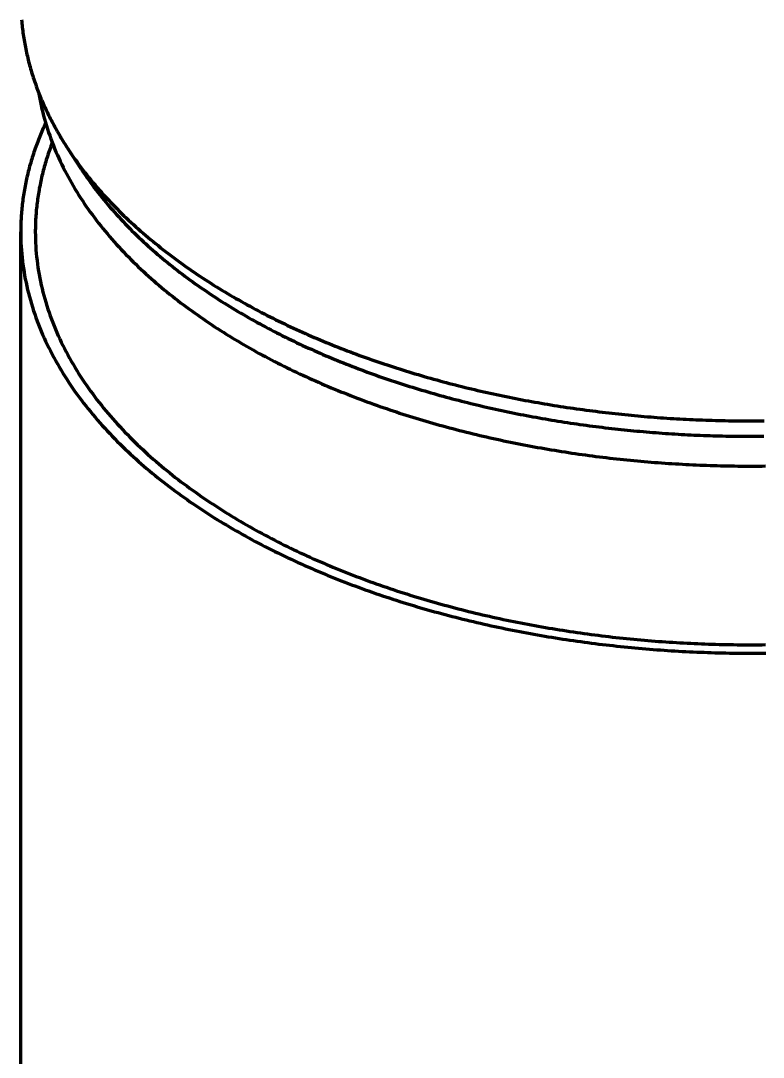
# Model space of a CAD drawing. Header units: millimetres. Extents: x 0 to 420, y 0 to 297.
# Drawn here: x 107.85 to 140.42, y 148.89 to 194.36 of the extents above; entities that cross this region are included whole.
import ezdxf

# ---------------------------------------------------------------- set-up
doc = ezdxf.new("R2010")
doc.units = ezdxf.units.MM
doc.layers.add('01-VISIBLE', color=7, linetype='CONTINUOUS', lineweight=70)

msp = doc.modelspace()

# ---------------------------------------------------------------- linework, layer by layer
at = {"layer": '01-VISIBLE'}
for p, q in [((110.513, 187.838), (109.914, 188.753)), ((107.847, 80.583), (107.847, 185.095))]:
    msp.add_line(p, q, dxfattribs=at)
for points in [[(107.884, 194.397), (107.891, 194.316), (107.899, 194.236), (107.907, 194.155), (107.916, 194.075), (107.925, 193.995), (107.935, 193.915), (107.946, 193.835), (107.957, 193.755), (107.969, 193.675), (107.981, 193.595), (107.994, 193.515), (108.008, 193.435), (108.022, 193.356), (108.037, 193.276), (108.052, 193.197), (108.068, 193.118), (108.085, 193.039), (108.102, 192.96), (108.119, 192.881), (108.137, 192.802), (108.156, 192.723), (108.175, 192.645), (108.195, 192.567), (108.216, 192.488), (108.237, 192.41), (108.258, 192.333), (108.28, 192.255), (108.303, 192.177), (108.326, 192.1), (108.35, 192.023), (108.374, 191.945), (108.399, 191.869), (108.424, 191.792), (108.45, 191.715), (108.476, 191.639), (108.503, 191.563), (108.531, 191.487), (108.559, 191.411), (108.587, 191.335), (108.616, 191.26), (108.645, 191.184), (108.675, 191.109), (108.705, 191.034), (108.736, 190.96), (108.768, 190.885), (108.8, 190.811), (108.832, 190.737), (108.865, 190.663), (108.898, 190.589), (108.932, 190.516), (108.966, 190.443), (109, 190.37), (109.035, 190.297), (109.071, 190.224), (109.107, 190.152), (109.143, 190.08), (109.18, 190.008), (109.217, 189.936), (109.255, 189.865), (109.293, 189.793), (109.332, 189.722), (109.371, 189.652), (109.41, 189.581), (109.45, 189.511), (109.49, 189.441), (109.531, 189.371), (109.572, 189.301), (109.613, 189.232), (109.655, 189.163), (109.697, 189.094), (109.74, 189.025), (109.783, 188.957), (109.826, 188.888), (109.87, 188.82), (109.914, 188.753)], [(108.625, 191.235), (108.651, 191.085), (108.679, 190.935), (108.709, 190.786), (108.74, 190.637), (108.774, 190.489), (108.81, 190.341), (108.848, 190.193), (108.888, 190.046), (108.93, 189.9), (108.974, 189.754), (109.02, 189.609), (109.068, 189.465), (109.118, 189.321), (109.169, 189.177), (109.223, 189.035), (109.278, 188.893), (109.335, 188.752), (109.394, 188.611), (109.454, 188.472), (109.516, 188.333), (109.58, 188.195), (109.646, 188.057), (109.713, 187.921), (109.782, 187.785), (109.852, 187.65), (109.924, 187.516), (109.997, 187.382), (110.072, 187.25), (110.149, 187.118), (110.227, 186.987), (110.306, 186.857), (110.386, 186.728), (110.468, 186.6), (110.552, 186.472), (110.636, 186.346), (110.722, 186.22), (110.81, 186.095), (110.898, 185.971), (110.988, 185.848), (111.079, 185.726), (111.171, 185.605), (111.264, 185.485), (111.358, 185.365), (111.454, 185.247), (111.55, 185.129), (111.648, 185.012), (111.746, 184.896), (111.846, 184.781), (111.947, 184.667), (112.048, 184.553), (112.151, 184.441), (112.254, 184.329), (112.359, 184.219), (112.464, 184.109), (112.57, 184), (112.677, 183.891), (112.785, 183.784), (112.894, 183.678), (113.004, 183.572), (113.114, 183.467), (113.226, 183.363), (113.338, 183.26), (113.45, 183.158), (113.564, 183.057), (113.678, 182.956), (113.793, 182.856), (113.909, 182.757), (114.025, 182.659), (114.142, 182.562), (114.26, 182.465), (114.378, 182.369), (114.497, 182.274), (114.617, 182.18), (114.737, 182.087), (114.858, 181.994), (114.979, 181.902), (115.101, 181.811), (115.224, 181.721), (115.347, 181.631), (115.471, 181.543), (115.595, 181.455), (115.72, 181.367), (115.845, 181.281), (115.971, 181.195), (116.097, 181.11), (116.224, 181.026), (116.351, 180.942), (116.478, 180.859), (116.607, 180.777), (116.735, 180.695), (116.864, 180.615), (116.994, 180.535), (117.124, 180.455), (117.254, 180.377), (117.385, 180.299), (117.516, 180.221), (117.648, 180.145), (117.779, 180.069), (117.912, 179.994), (118.045, 179.919), (118.178, 179.845), (118.311, 179.772), (118.445, 179.699), (118.579, 179.628), (118.714, 179.556), (118.849, 179.486), (118.984, 179.416), (119.119, 179.346), (119.255, 179.278), (119.391, 179.21), (119.528, 179.142), (119.665, 179.075), (119.802, 179.009), (119.939, 178.944), (120.077, 178.879), (120.215, 178.814), (120.353, 178.751), (120.492, 178.688), (120.63, 178.625), (120.769, 178.563), (120.909, 178.502), (121.048, 178.441), (121.188, 178.381), (121.328, 178.321), (121.469, 178.263), (121.609, 178.204), (121.75, 178.146), (121.891, 178.089), (122.033, 178.033), (122.174, 177.976), (122.316, 177.921), (122.458, 177.866), (122.6, 177.812), (122.742, 177.758), (122.885, 177.705), (123.028, 177.652), (123.171, 177.6), (123.314, 177.548), (123.458, 177.497), (123.601, 177.446), (123.745, 177.396), (123.889, 177.347), (124.033, 177.298), (124.177, 177.25), (124.322, 177.202), (124.467, 177.155), (124.612, 177.108), (124.757, 177.062), (124.902, 177.016), (125.047, 176.971), (125.193, 176.926), (125.338, 176.882), (125.484, 176.838), (125.63, 176.795), (125.776, 176.752), (125.923, 176.71), (126.069, 176.669), (126.216, 176.627), (126.362, 176.587), (126.509, 176.547), (126.656, 176.507), (126.803, 176.468), (126.951, 176.429), (127.098, 176.391), (127.245, 176.354), (127.393, 176.316), (127.541, 176.28), (127.689, 176.244), (127.837, 176.208), (127.985, 176.173), (128.133, 176.138), (128.281, 176.104), (128.43, 176.07), (128.578, 176.037), (128.727, 176.004), (128.876, 175.972), (129.025, 175.94), (129.174, 175.908), (129.323, 175.878), (129.472, 175.847), (129.621, 175.817), (129.77, 175.788), (129.92, 175.759), (130.069, 175.73), (130.219, 175.702), (130.369, 175.674), (130.519, 175.647), (130.668, 175.62), (130.818, 175.594), (130.968, 175.568), (131.119, 175.543), (131.269, 175.518), (131.419, 175.494), (131.569, 175.47), (131.72, 175.446), (131.87, 175.423), (132.021, 175.4), (132.171, 175.378), (132.322, 175.356), (132.473, 175.335), (132.624, 175.314), (132.774, 175.294), (132.925, 175.274), (133.076, 175.254), (133.227, 175.235), (133.378, 175.217), (133.53, 175.199), (133.681, 175.181), (133.832, 175.164), (133.983, 175.147), (134.135, 175.13), (134.286, 175.114), (134.438, 175.099), (134.589, 175.084), (134.741, 175.069), (134.892, 175.055), (135.044, 175.041), (135.195, 175.028), (135.347, 175.015), (135.499, 175.002), (135.651, 174.99), (135.802, 174.979), (135.954, 174.968), (136.106, 174.957), (136.258, 174.946), (136.41, 174.937), (136.562, 174.927), (136.714, 174.918), (136.866, 174.909), (137.018, 174.901), (137.17, 174.894), (137.322, 174.886), (137.474, 174.879), (137.626, 174.873), (137.778, 174.867), (137.93, 174.861), (138.082, 174.856), (138.235, 174.851), (138.387, 174.847), (138.539, 174.843), (138.691, 174.84), (138.843, 174.837), (138.996, 174.834), (139.148, 174.832), (139.3, 174.83), (139.452, 174.829), (139.605, 174.828), (139.757, 174.828), (139.909, 174.827), (140.061, 174.828), (140.213, 174.829), (140.366, 174.83), (140.518, 174.832)], [(108.937, 189.876), (108.904, 189.803), (108.87, 189.729), (108.837, 189.655), (108.805, 189.58), (108.773, 189.506), (108.741, 189.431), (108.71, 189.356), (108.68, 189.281), (108.65, 189.206), (108.62, 189.131), (108.591, 189.055), (108.562, 188.979), (108.534, 188.903), (108.507, 188.827), (108.48, 188.751), (108.453, 188.674), (108.427, 188.597), (108.402, 188.52), (108.377, 188.443), (108.353, 188.366), (108.329, 188.288), (108.306, 188.211), (108.283, 188.133), (108.261, 188.055), (108.239, 187.977), (108.218, 187.899), (108.197, 187.82), (108.177, 187.742), (108.158, 187.663), (108.139, 187.584), (108.121, 187.505), (108.103, 187.426), (108.086, 187.347), (108.069, 187.268), (108.053, 187.188), (108.038, 187.109), (108.023, 187.029), (108.009, 186.949), (107.995, 186.869), (107.982, 186.789), (107.97, 186.709), (107.958, 186.629), (107.946, 186.549), (107.936, 186.469), (107.926, 186.388), (107.916, 186.308), (107.907, 186.227), (107.899, 186.147), (107.891, 186.066), (107.884, 185.985), (107.878, 185.904), (107.872, 185.824), (107.867, 185.743), (107.862, 185.662), (107.858, 185.581), (107.855, 185.5), (107.852, 185.419), (107.85, 185.338), (107.848, 185.257), (107.847, 185.176), (107.847, 185.095)], [(109.231, 189.014), (109.202, 188.939), (109.174, 188.864), (109.147, 188.788), (109.12, 188.713), (109.093, 188.637), (109.067, 188.561), (109.042, 188.485), (109.017, 188.409), (108.993, 188.332), (108.969, 188.256), (108.946, 188.179), (108.923, 188.102), (108.901, 188.025), (108.879, 187.948), (108.858, 187.87), (108.837, 187.793), (108.817, 187.715), (108.798, 187.637), (108.779, 187.559), (108.761, 187.481), (108.743, 187.403), (108.726, 187.324), (108.709, 187.246), (108.693, 187.167), (108.678, 187.089), (108.663, 187.01), (108.649, 186.931), (108.635, 186.852), (108.622, 186.772), (108.61, 186.693), (108.598, 186.614), (108.586, 186.534), (108.576, 186.455), (108.566, 186.375), (108.556, 186.296), (108.547, 186.216), (108.539, 186.136), (108.531, 186.056), (108.524, 185.976), (108.518, 185.896), (108.512, 185.816), (108.507, 185.736), (108.502, 185.656), (108.498, 185.576), (108.495, 185.496), (108.492, 185.416), (108.49, 185.335), (108.488, 185.255), (108.487, 185.175), (108.487, 185.095)], [(109.914, 188.753), (109.992, 188.634), (110.072, 188.516), (110.153, 188.399), (110.235, 188.282), (110.318, 188.167), (110.401, 188.052), (110.486, 187.938), (110.572, 187.824), (110.659, 187.711), (110.747, 187.599), (110.836, 187.488), (110.926, 187.378), (111.016, 187.268), (111.108, 187.159), (111.201, 187.051), (111.294, 186.944), (111.388, 186.837), (111.483, 186.731), (111.579, 186.626), (111.676, 186.522), (111.773, 186.418), (111.872, 186.315), (111.971, 186.213), (112.07, 186.111), (112.171, 186.011), (112.272, 185.911), (112.374, 185.811), (112.477, 185.713), (112.58, 185.615), (112.684, 185.518), (112.789, 185.421), (112.894, 185.326), (113, 185.231), (113.107, 185.136), (113.214, 185.043), (113.322, 184.95), (113.43, 184.858), (113.54, 184.766), (113.649, 184.676), (113.759, 184.585), (113.87, 184.496), (113.981, 184.407), (114.093, 184.319), (114.205, 184.232), (114.318, 184.145), (114.432, 184.059), (114.545, 183.974), (114.66, 183.889), (114.775, 183.805), (114.89, 183.721), (115.006, 183.639), (115.122, 183.556), (115.239, 183.475), (115.356, 183.394), (115.473, 183.314), (115.591, 183.234), (115.71, 183.155), (115.828, 183.077), (115.948, 182.999), (116.067, 182.922), (116.187, 182.845), (116.308, 182.77), (116.428, 182.694), (116.549, 182.62), (116.671, 182.545), (116.793, 182.472), (116.915, 182.399), (117.038, 182.327), (117.161, 182.255), (117.284, 182.184), (117.407, 182.113), (117.531, 182.043), (117.656, 181.974), (117.78, 181.905), (117.905, 181.837), (118.03, 181.769), (118.156, 181.702), (118.281, 181.635), (118.408, 181.569), (118.534, 181.504), (118.661, 181.439), (118.787, 181.374), (118.915, 181.311), (119.042, 181.247), (119.17, 181.184), (119.298, 181.122), (119.426, 181.061), (119.555, 180.999), (119.683, 180.939), (119.812, 180.879), (119.942, 180.819), (120.071, 180.76), (120.201, 180.701), (120.331, 180.643), (120.461, 180.586), (120.591, 180.529), (120.722, 180.472), (120.853, 180.416), (120.984, 180.361), (121.115, 180.306), (121.247, 180.251), (121.378, 180.197), (121.51, 180.144), (121.642, 180.091), (121.774, 180.038), (121.907, 179.986), (122.04, 179.934), (122.172, 179.883), (122.305, 179.833), (122.439, 179.783), (122.572, 179.733), (122.705, 179.684), (122.839, 179.635), (122.973, 179.587), (123.107, 179.539), (123.241, 179.492), (123.376, 179.445), (123.51, 179.399), (123.645, 179.353), (123.78, 179.307), (123.915, 179.262), (124.05, 179.218), (124.185, 179.174), (124.321, 179.13), (124.456, 179.087), (124.592, 179.044), (124.728, 179.002), (124.864, 178.96), (125, 178.918), (125.137, 178.877), (125.273, 178.837), (125.41, 178.797), (125.546, 178.757), (125.683, 178.718), (125.82, 178.679), (125.957, 178.641), (126.094, 178.603), (126.232, 178.565), (126.369, 178.528), (126.506, 178.492), (126.644, 178.455), (126.782, 178.42), (126.92, 178.384), (127.058, 178.349), (127.196, 178.315), (127.334, 178.281), (127.472, 178.247), (127.611, 178.214), (127.749, 178.181), (127.888, 178.148), (128.026, 178.116), (128.165, 178.085), (128.304, 178.053), (128.443, 178.023), (128.582, 177.992), (128.721, 177.962), (128.86, 177.933), (128.999, 177.903), (129.139, 177.875), (129.278, 177.846), (129.418, 177.818), (129.557, 177.791), (129.697, 177.763), (129.837, 177.737), (129.977, 177.71), (130.117, 177.684), (130.257, 177.659), (130.397, 177.634), (130.537, 177.609), (130.677, 177.584), (130.817, 177.56), (130.958, 177.537), (131.098, 177.513), (131.239, 177.491), (131.379, 177.468), (131.52, 177.446), (131.66, 177.424), (131.801, 177.403), (131.942, 177.382), (132.083, 177.362), (132.224, 177.341), (132.365, 177.322), (132.506, 177.302), (132.647, 177.283), (132.788, 177.265), (132.929, 177.246), (133.07, 177.229), (133.211, 177.211), (133.353, 177.194), (133.494, 177.177), (133.635, 177.161), (133.777, 177.145), (133.918, 177.129), (134.06, 177.114), (134.201, 177.099), (134.343, 177.085), (134.484, 177.071), (134.626, 177.057), (134.768, 177.044), (134.91, 177.031), (135.051, 177.018), (135.193, 177.006), (135.335, 176.994), (135.477, 176.983), (135.619, 176.971), (135.761, 176.961), (135.903, 176.95), (136.045, 176.94), (136.187, 176.931), (136.329, 176.921), (136.471, 176.913), (136.613, 176.904), (136.755, 176.896), (136.897, 176.888), (137.039, 176.881), (137.181, 176.874), (137.323, 176.867), (137.465, 176.861), (137.608, 176.855), (137.75, 176.849), (137.892, 176.844), (138.034, 176.839), (138.177, 176.835), (138.319, 176.831), (138.461, 176.827), (138.603, 176.823), (138.746, 176.82), (138.888, 176.818), (139.03, 176.815), (139.173, 176.814), (139.315, 176.812), (139.457, 176.811), (139.6, 176.81), (139.742, 176.81), (139.884, 176.809), (140.026, 176.81), (140.169, 176.81), (140.311, 176.811), (140.453, 176.813)], [(110.513, 187.838), (110.59, 187.722), (110.668, 187.606), (110.747, 187.491), (110.827, 187.377), (110.908, 187.264), (110.99, 187.151), (111.074, 187.039), (111.158, 186.928), (111.243, 186.818), (111.329, 186.708), (111.416, 186.599), (111.504, 186.491), (111.593, 186.383), (111.683, 186.277), (111.774, 186.171), (111.865, 186.065), (111.957, 185.961), (112.051, 185.857), (112.145, 185.754), (112.239, 185.652), (112.335, 185.55), (112.431, 185.449), (112.528, 185.349), (112.626, 185.25), (112.725, 185.151), (112.824, 185.053), (112.924, 184.956), (113.024, 184.859), (113.126, 184.763), (113.228, 184.668), (113.33, 184.574), (113.433, 184.48), (113.537, 184.387), (113.642, 184.294), (113.747, 184.203), (113.853, 184.112), (113.959, 184.021), (114.066, 183.932), (114.173, 183.843), (114.281, 183.754), (114.39, 183.667), (114.499, 183.58), (114.608, 183.493), (114.718, 183.408), (114.829, 183.323), (114.94, 183.238), (115.051, 183.155), (115.164, 183.072), (115.276, 182.989), (115.389, 182.907), (115.502, 182.826), (115.616, 182.746), (115.731, 182.666), (115.845, 182.587), (115.961, 182.508), (116.076, 182.43), (116.192, 182.353), (116.309, 182.276), (116.426, 182.2), (116.543, 182.124), (116.66, 182.049), (116.778, 181.975), (116.897, 181.901), (117.015, 181.828), (117.135, 181.755), (117.254, 181.683), (117.374, 181.612), (117.494, 181.541), (117.614, 181.47), (117.735, 181.401), (117.856, 181.332), (117.978, 181.263), (118.099, 181.195), (118.222, 181.127), (118.344, 181.061), (118.467, 180.994), (118.59, 180.928), (118.713, 180.863), (118.836, 180.798), (118.96, 180.734), (119.084, 180.671), (119.209, 180.607), (119.333, 180.545), (119.458, 180.483), (119.583, 180.421), (119.709, 180.36), (119.835, 180.3), (119.96, 180.24), (120.087, 180.181), (120.213, 180.122), (120.34, 180.063), (120.467, 180.005), (120.594, 179.948), (120.721, 179.891), (120.849, 179.835), (120.976, 179.779), (121.104, 179.723), (121.233, 179.668), (121.361, 179.614), (121.49, 179.56), (121.619, 179.507), (121.748, 179.454), (121.877, 179.401), (122.006, 179.349), (122.136, 179.298), (122.266, 179.247), (122.396, 179.196), (122.526, 179.146), (122.656, 179.097), (122.787, 179.048), (122.917, 178.999), (123.048, 178.951), (123.179, 178.903), (123.311, 178.856), (123.442, 178.809), (123.574, 178.763), (123.705, 178.717), (123.837, 178.671), (123.969, 178.626), (124.101, 178.582), (124.234, 178.537), (124.366, 178.494), (124.499, 178.451), (124.631, 178.408), (124.764, 178.366), (124.897, 178.324), (125.031, 178.282), (125.164, 178.241), (125.297, 178.201), (125.431, 178.16), (125.565, 178.121), (125.698, 178.081), (125.832, 178.043), (125.966, 178.004), (126.101, 177.966), (126.235, 177.928), (126.369, 177.891), (126.504, 177.855), (126.639, 177.818), (126.773, 177.782), (126.908, 177.747), (127.043, 177.712), (127.178, 177.677), (127.313, 177.643), (127.449, 177.609), (127.584, 177.576), (127.72, 177.543), (127.855, 177.51), (127.991, 177.478), (128.127, 177.446), (128.263, 177.414), (128.399, 177.383), (128.535, 177.353), (128.671, 177.323), (128.807, 177.293), (128.943, 177.264), (129.08, 177.235), (129.216, 177.206), (129.353, 177.178), (129.49, 177.15), (129.626, 177.122), (129.763, 177.095), (129.9, 177.069), (130.037, 177.043), (130.174, 177.017), (130.311, 176.991), (130.449, 176.966), (130.586, 176.941), (130.723, 176.917), (130.861, 176.893), (130.998, 176.87), (131.136, 176.846), (131.273, 176.824), (131.411, 176.801), (131.549, 176.779), (131.686, 176.758), (131.824, 176.736), (131.962, 176.716), (132.1, 176.695), (132.238, 176.675), (132.376, 176.655), (132.514, 176.636), (132.652, 176.617), (132.791, 176.598), (132.929, 176.58), (133.067, 176.562), (133.206, 176.545), (133.344, 176.527), (133.483, 176.511), (133.621, 176.494), (133.76, 176.478), (133.898, 176.463), (134.037, 176.447), (134.175, 176.432), (134.314, 176.418), (134.453, 176.404), (134.592, 176.39), (134.731, 176.376), (134.869, 176.363), (135.008, 176.351), (135.147, 176.338), (135.286, 176.326), (135.425, 176.315), (135.564, 176.304), (135.703, 176.293), (135.842, 176.282), (135.981, 176.272), (136.121, 176.262), (136.26, 176.253), (136.399, 176.244), (136.538, 176.235), (136.677, 176.227), (136.817, 176.219), (136.956, 176.211), (137.095, 176.204), (137.234, 176.197), (137.374, 176.19), (137.513, 176.184), (137.652, 176.178), (137.792, 176.173), (137.931, 176.168), (138.071, 176.163), (138.21, 176.159), (138.349, 176.155), (138.489, 176.151), (138.628, 176.148), (138.768, 176.145), (138.907, 176.142), (139.047, 176.14), (139.186, 176.138), (139.326, 176.136), (139.465, 176.135), (139.604, 176.134), (139.744, 176.134), (139.883, 176.134), (140.023, 176.134), (140.162, 176.135), (140.302, 176.136), (140.441, 176.137)], [(107.847, 185.095), (107.848, 184.935), (107.852, 184.775), (107.858, 184.616), (107.866, 184.456), (107.877, 184.297), (107.89, 184.138), (107.906, 183.979), (107.923, 183.82), (107.944, 183.662), (107.966, 183.504), (107.991, 183.346), (108.018, 183.189), (108.047, 183.032), (108.079, 182.875), (108.113, 182.719), (108.149, 182.564), (108.187, 182.408), (108.228, 182.254), (108.27, 182.1), (108.315, 181.947), (108.362, 181.794), (108.411, 181.642), (108.462, 181.491), (108.515, 181.34), (108.57, 181.19), (108.627, 181.041), (108.686, 180.893), (108.747, 180.745), (108.809, 180.598), (108.874, 180.452), (108.94, 180.307), (109.009, 180.162), (109.079, 180.019), (109.15, 179.876), (109.224, 179.734), (109.299, 179.593), (109.376, 179.453), (109.454, 179.314), (109.534, 179.176), (109.615, 179.039), (109.698, 178.902), (109.783, 178.767), (109.869, 178.632), (109.956, 178.499), (110.045, 178.366), (110.135, 178.234), (110.227, 178.103), (110.32, 177.973), (110.414, 177.845), (110.51, 177.717), (110.607, 177.59), (110.705, 177.464), (110.804, 177.338), (110.904, 177.214), (111.006, 177.091), (111.109, 176.969), (111.212, 176.848), (111.317, 176.727), (111.423, 176.608), (111.531, 176.489), (111.639, 176.372), (111.748, 176.255), (111.858, 176.139), (111.969, 176.025), (112.081, 175.911), (112.194, 175.798), (112.308, 175.686), (112.422, 175.575), (112.538, 175.465), (112.655, 175.356), (112.772, 175.247), (112.89, 175.14), (113.009, 175.033), (113.129, 174.927), (113.249, 174.823), (113.37, 174.719), (113.492, 174.616), (113.615, 174.514), (113.739, 174.412), (113.863, 174.312), (113.988, 174.212), (114.113, 174.114), (114.239, 174.016), (114.366, 173.919), (114.494, 173.822), (114.622, 173.727), (114.75, 173.632), (114.88, 173.539), (115.01, 173.446), (115.14, 173.354), (115.271, 173.262), (115.403, 173.172), (115.535, 173.082), (115.667, 172.993), (115.801, 172.905), (115.934, 172.818), (116.068, 172.731), (116.203, 172.645), (116.338, 172.56), (116.474, 172.476), (116.61, 172.393), (116.747, 172.31), (116.884, 172.228), (117.021, 172.147), (117.159, 172.066), (117.297, 171.986), (117.436, 171.907), (117.575, 171.829), (117.715, 171.751), (117.855, 171.674), (117.995, 171.598), (118.136, 171.523), (118.277, 171.448), (118.418, 171.374), (118.56, 171.3), (118.702, 171.228), (118.845, 171.156), (118.988, 171.084), (119.131, 171.014), (119.275, 170.944), (119.418, 170.874), (119.563, 170.806), (119.707, 170.738), (119.852, 170.67), (119.997, 170.604), (120.143, 170.538), (120.288, 170.472), (120.434, 170.408), (120.58, 170.344), (120.727, 170.28), (120.874, 170.217), (121.021, 170.155), (121.168, 170.094), (121.316, 170.033), (121.464, 169.972), (121.612, 169.913), (121.76, 169.854), (121.909, 169.795), (122.058, 169.738), (122.207, 169.68), (122.356, 169.624), (122.506, 169.568), (122.656, 169.512), (122.806, 169.457), (122.956, 169.403), (123.106, 169.35), (123.257, 169.296), (123.408, 169.244), (123.559, 169.192), (123.71, 169.141), (123.861, 169.09), (124.013, 169.04), (124.165, 168.99), (124.317, 168.941), (124.469, 168.893), (124.621, 168.845), (124.774, 168.798), (124.926, 168.751), (125.079, 168.705), (125.232, 168.659), (125.385, 168.614), (125.539, 168.569), (125.692, 168.525), (125.846, 168.482), (126, 168.439), (126.154, 168.397), (126.308, 168.355), (126.462, 168.313), (126.617, 168.273), (126.771, 168.232), (126.926, 168.193), (127.081, 168.154), (127.236, 168.115), (127.391, 168.077), (127.546, 168.039), (127.701, 168.002), (127.857, 167.966), (128.012, 167.93), (128.168, 167.894), (128.324, 167.859), (128.48, 167.825), (128.636, 167.791), (128.792, 167.757), (128.948, 167.724), (129.104, 167.692), (129.261, 167.66), (129.418, 167.628), (129.574, 167.598), (129.731, 167.567), (129.888, 167.537), (130.045, 167.508), (130.202, 167.479), (130.359, 167.45), (130.516, 167.422), (130.674, 167.395), (130.831, 167.368), (130.988, 167.342), (131.146, 167.316), (131.304, 167.29), (131.461, 167.265), (131.619, 167.241), (131.777, 167.217), (131.935, 167.193), (132.093, 167.17), (132.251, 167.148), (132.409, 167.126), (132.568, 167.104), (132.726, 167.083), (132.884, 167.062), (133.043, 167.042), (133.201, 167.022), (133.36, 167.003), (133.518, 166.985), (133.677, 166.966), (133.836, 166.949), (133.994, 166.931), (134.153, 166.914), (134.312, 166.898), (134.471, 166.882), (134.63, 166.867), (134.789, 166.852), (134.948, 166.837), (135.107, 166.823), (135.266, 166.81), (135.425, 166.797), (135.584, 166.784), (135.744, 166.772), (135.903, 166.76), (136.062, 166.749), (136.222, 166.739), (136.381, 166.728), (136.54, 166.718), (136.7, 166.709), (136.859, 166.7), (137.019, 166.692), (137.178, 166.684), (137.338, 166.676), (137.497, 166.669), (137.657, 166.663), (137.816, 166.657), (137.976, 166.651), (138.136, 166.646), (138.295, 166.641), (138.455, 166.637), (138.614, 166.633), (138.774, 166.63), (138.934, 166.627), (139.093, 166.625), (139.253, 166.623), (139.413, 166.621), (139.573, 166.62), (139.732, 166.62), (139.892, 166.62), (140.052, 166.62), (140.211, 166.621), (140.371, 166.622), (140.531, 166.624)], [(108.487, 185.095), (108.488, 184.938), (108.492, 184.782), (108.498, 184.625), (108.506, 184.469), (108.516, 184.313), (108.529, 184.157), (108.544, 184.001), (108.562, 183.846), (108.582, 183.691), (108.604, 183.536), (108.628, 183.381), (108.655, 183.227), (108.683, 183.073), (108.714, 182.92), (108.748, 182.767), (108.783, 182.614), (108.82, 182.462), (108.86, 182.311), (108.902, 182.16), (108.946, 182.01), (108.992, 181.86), (109.04, 181.711), (109.09, 181.563), (109.142, 181.415), (109.196, 181.268), (109.251, 181.122), (109.309, 180.977), (109.369, 180.832), (109.43, 180.688), (109.494, 180.545), (109.559, 180.403), (109.625, 180.261), (109.694, 180.12), (109.764, 179.981), (109.836, 179.842), (109.91, 179.703), (109.985, 179.566), (110.062, 179.43), (110.14, 179.294), (110.22, 179.16), (110.301, 179.026), (110.384, 178.893), (110.468, 178.761), (110.554, 178.63), (110.641, 178.5), (110.73, 178.371), (110.819, 178.243), (110.91, 178.116), (111.003, 177.99), (111.096, 177.864), (111.191, 177.74), (111.287, 177.616), (111.385, 177.494), (111.483, 177.372), (111.583, 177.251), (111.683, 177.131), (111.785, 177.012), (111.888, 176.895), (111.992, 176.777), (112.097, 176.661), (112.203, 176.546), (112.31, 176.432), (112.418, 176.319), (112.526, 176.206), (112.636, 176.095), (112.747, 175.984), (112.858, 175.874), (112.971, 175.765), (113.084, 175.657), (113.198, 175.55), (113.313, 175.444), (113.429, 175.339), (113.546, 175.234), (113.663, 175.131), (113.781, 175.028), (113.9, 174.926), (114.02, 174.825), (114.14, 174.725), (114.261, 174.626), (114.383, 174.528), (114.505, 174.43), (114.628, 174.333), (114.752, 174.237), (114.876, 174.142), (115.001, 174.048), (115.126, 173.954), (115.252, 173.862), (115.379, 173.77), (115.506, 173.679), (115.634, 173.589), (115.763, 173.499), (115.892, 173.41), (116.021, 173.322), (116.151, 173.235), (116.282, 173.149), (116.413, 173.063), (116.544, 172.979), (116.676, 172.894), (116.808, 172.811), (116.941, 172.729), (117.075, 172.647), (117.209, 172.566), (117.343, 172.485), (117.478, 172.406), (117.613, 172.327), (117.748, 172.248), (117.884, 172.171), (118.021, 172.094), (118.157, 172.018), (118.295, 171.943), (118.432, 171.868), (118.57, 171.794), (118.708, 171.721), (118.847, 171.648), (118.986, 171.576), (119.125, 171.505), (119.265, 171.434), (119.405, 171.364), (119.545, 171.295), (119.686, 171.227), (119.827, 171.159), (119.968, 171.091), (120.11, 171.025), (120.252, 170.959), (120.394, 170.894), (120.537, 170.829), (120.679, 170.765), (120.822, 170.701), (120.966, 170.639), (121.109, 170.576), (121.253, 170.515), (121.398, 170.454), (121.542, 170.394), (121.687, 170.334), (121.832, 170.275), (121.977, 170.216), (122.122, 170.159), (122.268, 170.101), (122.414, 170.045), (122.56, 169.989), (122.706, 169.933), (122.853, 169.878), (122.999, 169.824), (123.146, 169.77), (123.294, 169.717), (123.441, 169.664), (123.589, 169.612), (123.736, 169.561), (123.884, 169.51), (124.033, 169.46), (124.181, 169.41), (124.33, 169.361), (124.478, 169.312), (124.627, 169.264), (124.776, 169.217), (124.926, 169.17), (125.075, 169.124), (125.225, 169.078), (125.375, 169.032), (125.525, 168.988), (125.675, 168.944), (125.825, 168.9), (125.975, 168.857), (126.126, 168.814), (126.277, 168.772), (126.428, 168.731), (126.579, 168.69), (126.73, 168.649), (126.881, 168.609), (127.033, 168.57), (127.184, 168.531), (127.336, 168.492), (127.488, 168.455), (127.64, 168.417), (127.792, 168.38), (127.944, 168.344), (128.096, 168.308), (128.249, 168.273), (128.402, 168.238), (128.554, 168.204), (128.707, 168.17), (128.86, 168.137), (129.013, 168.104), (129.166, 168.072), (129.319, 168.04), (129.473, 168.009), (129.626, 167.978), (129.78, 167.947), (129.933, 167.918), (130.087, 167.888), (130.241, 167.859), (130.395, 167.831), (130.549, 167.803), (130.703, 167.776), (130.857, 167.749), (131.011, 167.723), (131.166, 167.697), (131.32, 167.671), (131.475, 167.646), (131.629, 167.622), (131.784, 167.598), (131.938, 167.574), (132.093, 167.551), (132.248, 167.529), (132.403, 167.507), (132.558, 167.485), (132.713, 167.464), (132.868, 167.443), (133.023, 167.423), (133.179, 167.403), (133.334, 167.384), (133.489, 167.365), (133.645, 167.347), (133.8, 167.329), (133.956, 167.311), (134.111, 167.295), (134.267, 167.278), (134.423, 167.262), (134.578, 167.246), (134.734, 167.231), (134.89, 167.217), (135.046, 167.203), (135.202, 167.189), (135.358, 167.176), (135.514, 167.163), (135.67, 167.15), (135.826, 167.139), (135.982, 167.127), (136.138, 167.116), (136.294, 167.106), (136.45, 167.096), (136.606, 167.086), (136.763, 167.077), (136.919, 167.068), (137.075, 167.06), (137.232, 167.052), (137.388, 167.045), (137.544, 167.038), (137.701, 167.032), (137.857, 167.026), (138.013, 167.02), (138.17, 167.015), (138.326, 167.01), (138.483, 167.006), (138.639, 167.003), (138.796, 166.999), (138.952, 166.996), (139.109, 166.994), (139.265, 166.992), (139.422, 166.991), (139.578, 166.99), (139.735, 166.989), (139.891, 166.989), (140.048, 166.989), (140.204, 166.99), (140.361, 166.992), (140.517, 166.993)]]:
    msp.add_lwpolyline(points, dxfattribs=at)

doc.saveas('drawing.dxf')
